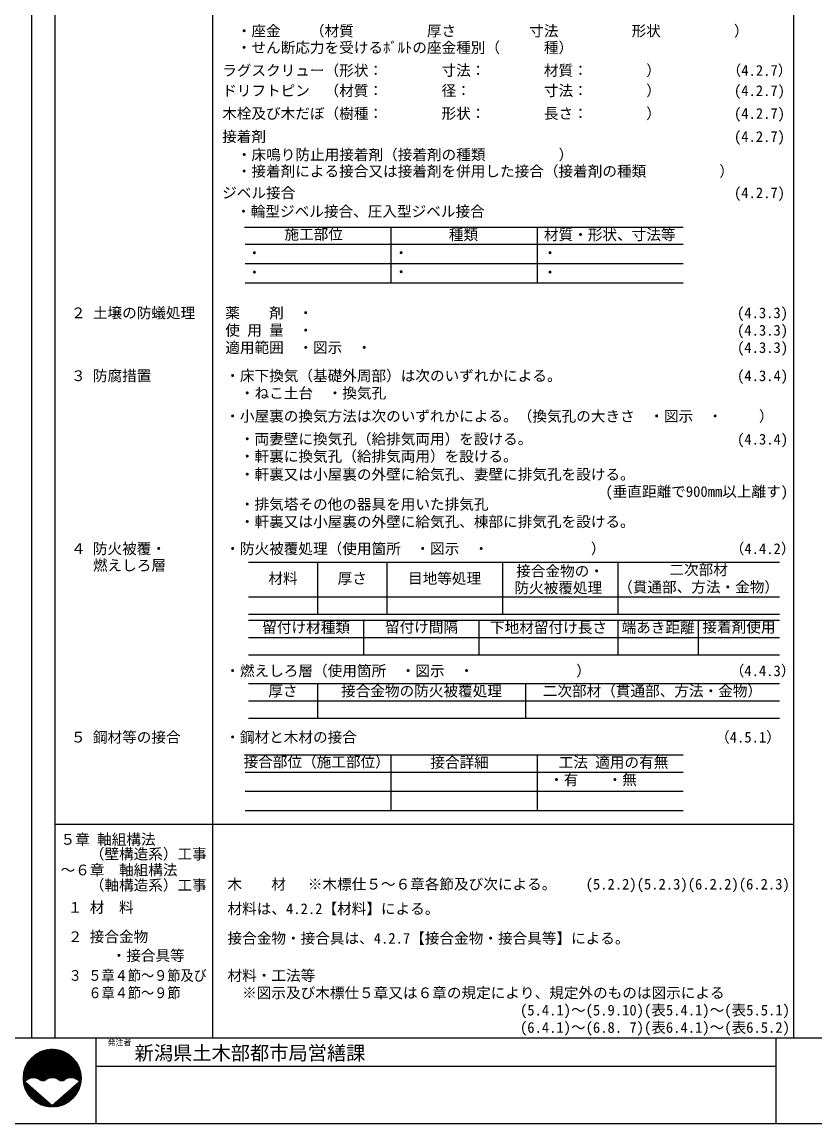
# Model space of a CAD drawing. Units: millimetres on the paper. Extents: x -388 to 614, y -670 to 343.
# Drawn here: x -192.2 to 13.8, y -306.6 to -20.3 of the extents above; entities that cross this region are included whole.
import ezdxf
from ezdxf.enums import TextEntityAlignment as Align

# ---------------------------------------------------------------- set-up
doc = ezdxf.new("R2010")
doc.units = ezdxf.units.MM
for name, color, linetype in [('1-0', 5, 'Continuous'), ('8-0', 7, 'Continuous'), ('8-8', 7, 'Continuous'), ('F-1', 7, 'Continuous')]:
    doc.layers.add(name, color=color, linetype=linetype)
doc.styles.add('ＭＳ ゴシック', font='')
doc.styles.get('ＭＳ ゴシック').set_extended_font_data('MS Gothic')

msp = doc.modelspace()

# ---------------------------------------------------------------- linework, layer by layer
at = {"layer": '1-0', "color": 4}
for p, q in [((-96.384, -73.572), (-96.384, -88.072)), ((-58.384, -73.572), (-58.384, -88.072)), ((-134.246, -83.072), (-20.384, -83.072)), ((-134.246, -88.072), (-20.384, -88.072)), ((-96.384, -210.665), (-96.384, -225.165)), ((-58.384, -210.665), (-58.384, -225.165)), ((-134.246, -220.165), (-20.384, -220.165)), ((-134.246, -225.165), (-20.384, -225.165)), ((-183.746, -228.692), (8.254, -228.692))]:
    msp.add_line(p, q, dxfattribs=at)
at = {"layer": '1-0', "color": 7}
for p, q in [((-387.745, -284.192), (404.254, -284.192)), ((-172.996, -306.608), (-172.996, -284.192)), ((3.754, -306.608), (3.754, -284.192)), ((-172.996, -291.592), (3.754, -291.592)), ((404.254, -306.608), (-387.745, -306.608))]:
    msp.add_line(p, q, dxfattribs=at)
at = {"layer": '1-0'}
for p, q in [((-191.896, -294.7), (-184.387, -287.192)), ((-191.894, -294.84), (-184.247, -287.193)), ((-191.894, -294.558), (-184.529, -287.193)), ((-191.89, -294.978), (-184.109, -287.197)), ((-191.89, -294.412), (-184.675, -287.197)), ((-191.884, -295.113), (-183.974, -287.204)), ((-191.883, -294.264), (-184.823, -287.204)), ((-191.875, -295.246), (-183.842, -287.212)), ((-191.873, -294.112), (-184.975, -287.214)), ((-191.864, -295.376), (-183.711, -287.223)), ((-191.859, -293.957), (-185.13, -287.228)), ((-191.851, -295.505), (-183.582, -287.236)), ((-191.842, -293.799), (-185.289, -287.245)), ((-191.836, -295.631), (-183.456, -287.251)), ((-191.821, -293.636), (-185.451, -287.266)), ((-191.82, -295.756), (-183.331, -287.268)), ((-191.801, -295.879), (-183.209, -287.286)), ((-191.795, -293.469), (-185.619, -287.292)), ((-191.765, -293.297), (-185.79, -287.323)), ((-191.729, -293.12), (-185.968, -287.358)), ((-191.687, -292.937), (-186.151, -287.4)), ((-191.639, -292.747), (-186.34, -287.448)), ((-191.583, -292.55), (-186.538, -287.504)), ((-191.518, -292.343), (-186.744, -287.569)), ((-191.443, -292.127), (-186.96, -287.644)), ((-191.356, -291.898), (-187.189, -287.732)), ((-191.252, -291.653), (-187.434, -287.835)), ((-191.129, -291.388), (-187.699, -287.959)), ((-190.977, -291.094), (-187.993, -288.111)), ((-190.794, -295.013), (-183.088, -287.307)), ((-190.781, -290.757), (-188.33, -288.307)), ((-190.501, -290.337), (-188.751, -288.586)), ((-190.496, -294.856), (-182.968, -287.329)), ((-190.259, -294.761), (-182.851, -287.353)), ((-190.053, -294.697), (-182.735, -287.378)), ((-189.868, -294.653), (-182.62, -287.405)), ((-189.697, -294.623), (-182.507, -287.433)), ((-189.537, -294.605), (-182.396, -287.463)), ((-189.387, -294.596), (-182.286, -287.495)), ((-189.244, -294.595), (-182.177, -287.527)), ((-189.108, -294.6), (-182.07, -287.562)), ((-188.977, -294.611), (-181.964, -287.597)), ((-188.852, -294.627), (-181.859, -287.634)), ((-188.731, -294.647), (-181.756, -287.672)), ((-188.615, -294.672), (-181.653, -287.711)), ((-188.502, -294.701), (-181.552, -287.752)), ((-188.393, -294.734), (-181.453, -287.793)), ((-188.288, -294.77), (-181.354, -287.836)), ((-188.186, -294.809), (-181.257, -287.88)), ((-188.087, -294.851), (-181.161, -287.925)), ((-187.99, -294.897), (-181.065, -287.972)), ((-187.897, -294.945), (-180.971, -288.019)), ((-187.807, -294.996), (-180.879, -288.067)), ((-187.719, -295.049), (-180.787, -288.117)), ((-187.634, -295.105), (-180.696, -288.168)), ((-187.547, -295.161), (-180.606, -288.219)), ((-187.455, -295.21), (-180.518, -288.272)), ((-187.357, -295.253), (-180.43, -288.326)), ((-187.252, -295.29), (-180.343, -288.381)), ((-187.14, -295.319), (-180.258, -288.437)), ((-187.02, -295.34), (-180.173, -288.493)), ((-186.889, -295.351), (-180.089, -288.551)), ((-186.745, -295.349), (-180.007, -288.61)), ((-186.583, -295.328), (-179.925, -288.67)), ((-186.392, -295.278), (-179.844, -288.73)), ((-186.132, -295.16), (-179.765, -288.792)), ((-185.767, -294.935), (-179.686, -288.855)), ((-185.501, -294.811), (-179.608, -288.918)), ((-185.279, -294.731), (-179.531, -288.983)), ((-185.083, -294.676), (-179.455, -289.049)), ((-184.904, -294.639), (-179.381, -289.115)), ((-189.844, -289.537), (-189.55, -289.244)), ((-184.738, -294.614), (-179.306, -289.183)), ((-184.583, -294.6), (-179.233, -289.251)), ((-184.436, -294.595), (-179.161, -289.32)), ((-184.296, -294.596), (-179.09, -289.39)), ((-184.162, -294.604), (-179.02, -289.462)), ((-184.034, -294.617), (-178.951, -289.534)), ((-183.91, -294.635), (-178.882, -289.607)), ((-183.791, -294.657), (-178.815, -289.681)), ((-183.677, -294.684), (-178.749, -289.756)), ((-183.566, -294.714), (-178.683, -289.832)), ((-183.458, -294.748), (-178.619, -289.909)), ((-183.354, -294.786), (-178.555, -289.987)), ((-183.253, -294.826), (-178.492, -290.065)), ((-183.156, -294.87), (-178.431, -290.145)), ((-183.061, -294.917), (-178.37, -290.226)), ((-182.969, -294.966), (-178.31, -290.308)), ((-182.879, -295.018), (-178.252, -290.39)), ((-182.792, -295.073), (-178.194, -290.474)), ((-182.708, -295.13), (-178.137, -290.559)), ((-182.619, -295.182), (-178.081, -290.644)), ((-182.524, -295.229), (-178.027, -290.731)), ((-182.424, -295.27), (-177.973, -290.819)), ((-182.316, -295.303), (-177.92, -290.907)), ((-182.201, -295.329), (-177.869, -290.997)), ((-182.076, -295.346), (-177.818, -291.088)), ((-181.94, -295.352), (-177.769, -291.18)), ((-181.79, -295.342), (-177.72, -291.273)), ((-181.617, -295.312), (-177.673, -291.367)), ((-181.406, -295.242), (-177.626, -291.462)), ((-181.072, -295.049), (-177.581, -291.559)), ((-180.757, -294.875), (-177.537, -291.656)), ((-180.513, -294.773), (-177.495, -291.755)), ((-180.304, -294.705), (-177.453, -291.854)), ((-180.116, -294.659), (-177.413, -291.955)), ((-179.943, -294.627), (-177.373, -292.058)), ((-179.782, -294.607), (-177.335, -292.161)), ((-179.63, -294.597), (-177.299, -292.266)), ((-179.486, -294.594), (-177.263, -292.372)), ((-179.348, -294.598), (-177.229, -292.479)), ((-179.217, -294.609), (-177.197, -292.588)), ((-179.091, -294.624), (-177.165, -292.698)), ((-178.969, -294.644), (-177.136, -292.81)), ((-178.852, -294.668), (-177.107, -292.923)), ((-178.739, -294.696), (-177.08, -293.037)), ((-178.63, -294.728), (-177.055, -293.154)), ((-178.524, -294.764), (-177.031, -293.271)), ((-178.421, -294.803), (-177.009, -293.391)), ((-178.322, -294.845), (-176.989, -293.512)), ((-178.225, -294.889), (-176.97, -293.635)), ((-178.131, -294.937), (-176.954, -293.759)), ((-178.041, -294.988), (-176.939, -293.886)), ((-177.952, -295.041), (-176.926, -294.015)), ((-177.867, -295.097), (-176.915, -294.145)), ((-177.784, -295.155), (-176.907, -294.278)), ((-177.703, -295.216), (-176.901, -294.413)), ((-177.625, -295.279), (-176.897, -294.551)), ((-177.549, -295.345), (-176.896, -294.691)), ((-177.476, -295.413), (-176.897, -294.834)), ((-191.781, -296), (-191.433, -295.652)), ((-191.758, -296.119), (-191.357, -295.718)), ((-191.735, -296.237), (-191.282, -295.783)), ((-191.709, -296.353), (-191.206, -295.849)), ((-191.682, -296.467), (-191.13, -295.915)), ((-191.654, -296.58), (-191.055, -295.981)), ((-191.624, -296.692), (-190.979, -296.047)), ((-191.593, -296.802), (-190.903, -296.112)), ((-191.56, -296.91), (-190.828, -296.178)), ((-191.526, -297.018), (-190.752, -296.244)), ((-191.49, -297.124), (-190.676, -296.31)), ((-191.454, -297.228), (-190.601, -296.376)), ((-191.416, -297.332), (-190.525, -296.441)), ((-191.376, -297.434), (-190.449, -296.507)), ((-191.336, -297.535), (-190.374, -296.573)), ((-191.294, -297.635), (-190.298, -296.639)), ((-191.251, -297.733), (-190.223, -296.704)), ((-191.207, -297.83), (-190.147, -296.77)), ((-191.162, -297.927), (-190.071, -296.836)), ((-191.116, -298.022), (-189.996, -296.902)), ((-191.068, -298.116), (-189.92, -296.968)), ((-191.02, -298.209), (-189.844, -297.033)), ((-190.97, -298.301), (-189.769, -297.099)), ((-190.92, -298.391), (-189.693, -297.165)), ((-190.868, -298.481), (-189.617, -297.231)), ((-190.815, -298.57), (-189.542, -297.296)), ((-190.761, -298.657), (-189.466, -297.362)), ((-190.707, -298.744), (-189.39, -297.428)), ((-190.651, -298.83), (-189.315, -297.494)), ((-190.594, -298.914), (-189.239, -297.56)), ((-190.536, -298.998), (-189.164, -297.625)), ((-190.477, -299.081), (-189.088, -297.691)), ((-184.108, -302.186), (-179.009, -297.087)), ((-183.959, -302.179), (-177.924, -296.144)), ((-183.807, -302.169), (-176.919, -295.28)), ((-183.652, -302.155), (-176.933, -295.435)), ((-183.493, -302.137), (-176.95, -295.594)), ((-183.33, -302.116), (-176.972, -295.757)), ((-183.163, -302.09), (-176.998, -295.925)), ((-182.991, -302.059), (-177.028, -296.097)), ((-182.813, -302.023), (-177.064, -296.274)), ((-182.63, -301.981), (-177.106, -296.458)), ((-182.44, -301.932), (-177.155, -296.648)), ((-182.242, -301.876), (-177.211, -296.846)), ((-182.035, -301.811), (-177.277, -297.052)), ((-181.818, -301.735), (-177.352, -297.269)), ((-181.588, -301.646), (-177.441, -297.499)), ((-177.405, -295.484), (-176.901, -294.98)), ((-177.337, -295.557), (-176.908, -295.128)), ((-190.418, -299.162), (-189.012, -297.757)), ((-190.357, -299.243), (-188.937, -297.823)), ((-190.295, -299.323), (-188.861, -297.888)), ((-190.232, -299.401), (-188.785, -297.954)), ((-190.169, -299.479), (-188.71, -298.02)), ((-190.104, -299.556), (-188.634, -298.086)), ((-190.039, -299.632), (-188.558, -298.152)), ((-189.972, -299.707), (-188.483, -298.217)), ((-189.905, -299.781), (-188.407, -298.283)), ((-189.836, -299.854), (-188.332, -298.349)), ((-189.767, -299.926), (-188.256, -298.415)), ((-189.697, -299.997), (-188.18, -298.48)), ((-189.626, -300.067), (-188.105, -298.546)), ((-189.553, -300.137), (-188.029, -298.612)), ((-189.48, -300.205), (-187.953, -298.678)), ((-189.406, -300.272), (-187.878, -298.744)), ((-189.331, -300.339), (-187.802, -298.809)), ((-189.255, -300.404), (-187.726, -298.875)), ((-189.179, -300.469), (-187.651, -298.941)), ((-189.101, -300.532), (-187.575, -299.007)), ((-189.022, -300.595), (-187.499, -299.072)), ((-188.942, -300.657), (-187.424, -299.138)), ((-188.861, -300.717), (-187.348, -299.204)), ((-188.78, -300.777), (-187.273, -299.27)), ((-188.697, -300.836), (-187.197, -299.336)), ((-188.613, -300.893), (-187.121, -299.401)), ((-188.529, -300.95), (-187.046, -299.467)), ((-188.443, -301.006), (-186.97, -299.533)), ((-188.356, -301.061), (-186.894, -299.599)), ((-188.269, -301.114), (-186.819, -299.665)), ((-188.18, -301.167), (-186.743, -299.73)), ((-188.09, -301.219), (-186.667, -299.796)), ((-187.999, -301.269), (-186.592, -299.862)), ((-187.907, -301.319), (-186.516, -299.928)), ((-187.814, -301.367), (-186.44, -299.993)), ((-187.72, -301.415), (-186.365, -300.059)), ((-187.625, -301.461), (-186.289, -300.125)), ((-187.529, -301.506), (-186.214, -300.191)), ((-187.431, -301.55), (-186.138, -300.257)), ((-187.333, -301.593), (-186.062, -300.322)), ((-187.233, -301.634), (-185.987, -300.388)), ((-187.132, -301.675), (-185.911, -300.454)), ((-187.03, -301.714), (-185.835, -300.52)), ((-186.926, -301.752), (-185.76, -300.585)), ((-184.536, -302.19), (-182.263, -299.917)), ((-184.396, -302.192), (-181.178, -298.974)), ((-184.253, -302.19), (-180.094, -298.031)), ((-181.342, -301.542), (-177.545, -297.745)), ((-181.076, -301.417), (-177.67, -298.011)), ((-180.78, -301.263), (-177.824, -298.307)), ((-180.44, -301.064), (-178.024, -298.648)), ((-180.012, -300.777), (-178.31, -299.076)), ((-186.821, -301.789), (-185.684, -300.651)), ((-186.715, -301.824), (-185.608, -300.717)), ((-186.608, -301.858), (-185.533, -300.783)), ((-186.499, -301.891), (-185.457, -300.849)), ((-186.389, -301.922), (-185.382, -300.914)), ((-186.277, -301.952), (-185.306, -300.98)), ((-186.164, -301.98), (-185.23, -301.046)), ((-186.05, -302.007), (-185.155, -301.112)), ((-185.934, -302.032), (-185.079, -301.177)), ((-185.816, -302.056), (-185.003, -301.243)), ((-185.697, -302.078), (-184.928, -301.309)), ((-185.576, -302.098), (-184.852, -301.375)), ((-185.453, -302.117), (-184.776, -301.441)), ((-185.328, -302.134), (-184.701, -301.506)), ((-185.201, -302.148), (-184.625, -301.572)), ((-185.073, -302.161), (-184.549, -301.638)), ((-184.942, -302.172), (-184.474, -301.704)), ((-184.809, -302.18), (-184.398, -301.769)), ((-184.674, -302.187), (-183.348, -300.861))]:
    msp.add_line(p, q, dxfattribs=at)
msp.add_lwpolyline([(-191.493, -295.6), (-184.396, -301.772), (-177.298, -295.6)], dxfattribs=at)
msp.add_circle((-184.396, -294.692), 7.5, dxfattribs=at)
for centre, radius, start, end in [((-189.286, -297.519), 2.925, 54.9904, 138.98872), ((-184.396, -297.519), 2.925, 54.9904, 123.80286), ((-179.506, -297.519), 2.925, 41.01126, 123.80286), ((-186.841, -293.949), 1.403, 236.8522, 305.66466), ((-181.951, -293.949), 1.403, 236.8522, 305.66466)]:
    msp.add_arc(centre, radius, start, end, dxfattribs=at)
at = {"layer": '8-0'}
for p, q in [((-189.746, 263.308), (-189.746, -284.192)), ((8.254, 263.308), (8.254, -284.192))]:
    msp.add_line(p, q, dxfattribs=at)
at = {"layer": '8-0', "color": 4}
for p, q in [((-183.746, 263.308), (-183.746, -284.192)), ((-142.746, 263.308), (-142.746, -284.192))]:
    msp.add_line(p, q, dxfattribs=at)
at = {"layer": '8-8', "color": 4}
for p, q in [((-134.384, -73.572), (-20.384, -73.572)), ((-134.246, -78.072), (-20.384, -78.072)), ((-133.412, -160.691), (4.588, -160.691)), ((-115.412, -160.691), (-115.412, -174.191)), ((-97.412, -160.691), (-97.412, -174.191)), ((-67.412, -160.691), (-67.412, -174.191)), ((-37.412, -160.691), (-37.412, -174.191)), ((-133.412, -169.691), (4.588, -169.691)), ((-133.412, -174.191), (4.588, -174.191)), ((-133.412, -175.691), (4.588, -175.691)), ((-103.412, -184.691), (-103.412, -175.691)), ((-73.412, -184.691), (-73.412, -175.691)), ((-37.412, -175.691), (-37.412, -184.691)), ((-16.412, -184.691), (-16.412, -175.691)), ((-133.412, -180.191), (4.588, -180.191)), ((-133.412, -184.691), (4.588, -184.691)), ((-133.412, -192.191), (4.588, -192.191)), ((-115.412, -192.191), (-115.412, -201.191)), ((-61.412, -192.191), (-61.412, -201.191)), ((-133.412, -196.691), (4.588, -196.691)), ((-133.412, -201.191), (4.588, -201.191)), ((-134.384, -210.665), (-20.384, -210.665)), ((-134.246, -215.165), (-20.384, -215.165))]:
    msp.add_line(p, q, dxfattribs=at)

# ---------------------------------------------------------------- texts
at = {"layer": '1-0', "color": 7, "style": 'ＭＳ ゴシック'}
for s, height, p in [('・', 2.786, (-133.759, -82.525)), ('・', 2.786, (-95.615, -82.525)), ('・', 2.786, (-56.92, -82.525)), ('・', 2.786, (-133.759, -87.549)), ('・', 2.786, (-95.615, -87.474)), ('・', 2.786, (-56.92, -87.549)), ('・有\u3000\u3000・無', 2.786, (-55.252, -219.4)), ('発注者', 1.466, (-169.996, -286.592)), ('新潟県土木部都市局営繕課', 3.666, (-162.996, -291.092))]:
    msp.add_text(s, height=height, dxfattribs=at).set_placement(p, align=Align.BOTTOM_LEFT)
at = {"layer": '8-0', "style": 'ＭＳ ゴシック'}
for s, p in [('\u3000・座金\u3000\u3000（材質\u3000\u3000\u3000\u3000\u3000厚さ\u3000\u3000\u3000\u3000\u3000寸法\u3000\u3000\u3000\u3000\u3000形状\u3000\u3000\u3000\u3000\u3000）', (-140.217, -24.859)), ('\u3000・せん断応力を受けるﾎﾞﾙﾄの座金種別（\u3000\u3000\u3000種）', (-140.217, -29.174)), ('ラグスクリュー（形状：\u3000\u3000\u3000\u3000寸法：\u3000\u3000\u3000\u3000材質：\u3000\u3000\u3000\u3000）\u3000\u3000\u3000\u3000 （4.2.7）', (-140.217, -35.114)), ('ドリフトピン\u3000（材質：\u3000\u3000\u3000\u3000径：\u3000\u3000\u3000\u3000\u3000寸法：\u3000\u3000\u3000\u3000） \u3000\u3000\u3000 \u3000(4.2.7)', (-140.217, -40.368)), ('木栓及び木だぼ（樹種：\u3000\u3000\u3000\u3000形状：\u3000\u3000\u3000\u3000長さ：\u3000\u3000\u3000\u3000）\u3000\u3000\u3000\u3000\u3000(4.2.7)', (-140.217, -46.299)), ('接着剤\u3000\u3000\u3000\u3000\u3000\u3000\u3000\u3000\u3000\u3000\u3000\u3000\u3000\u3000\u3000\u3000\u3000\u3000\u3000\u3000\u3000\u3000\u3000\u3000\u3000\u3000\u3000\u3000 \u3000\u3000\u3000 (4.2.7)', (-140.217, -52.299)), ('\u3000・床鳴り防止用接着剤（接着剤の種類\u3000\u3000\u3000\u3000\u3000）', (-140.2, -57.016)), ('\u3000・接着剤による接合又は接着剤を併用した接合（接着剤の種類\u3000\u3000\u3000\u3000\u3000）', (-140.217, -61.299)), ('ジベル接合\u3000\u3000\u3000\u3000\u3000\u3000\u3000\u3000\u3000\u3000\u3000\u3000\u3000\u3000\u3000\u3000\u3000\u3000\u3000\u3000\u3000\u3000\u3000\u3000\u3000\u3000\u3000\u3000\u3000\u3000(4.2.7)', (-140.217, -66.912)), ('\u3000・輪型ジベル接合、圧入型ジベル接合', (-140.384, -71.736)), (' ２ 土壌の防蟻処理', (-181.412, -98.105)), ('使 用 量\u3000・\u3000\u3000\u3000\u3000\u3000\u3000\u3000\u3000\u3000\u3000\u3000\u3000\u3000\u3000\u3000\u3000\u3000\u3000\u3000\u3000\u3000\u3000\u3000\u3000\u3000\u3000\u3000\u3000\u3000(4.3.3)', (-139.412, -102.627)), ('適用範囲\u3000・図示\u3000・\u3000\u3000\u3000\u3000\u3000\u3000\u3000\u3000\u3000\u3000\u3000\u3000\u3000\u3000\u3000\u3000\u3000\u3000\u3000\u3000\u3000\u3000\u3000\u3000\u3000(4.3.3)', (-139.412, -107.121)), (' ３ 防腐措置', (-181.412, -114.442)), ('・床下換気（基礎外周部）は次のいずれかによる。\u3000\u3000\u3000\u3000\u3000\u3000\u3000\u3000\u3000\u3000\u3000\u3000(4.3.4)', (-139.412, -114.442)), ('\u3000・ねこ土台\u3000・換気孔', (-139.412, -118.942)), ('・小屋裏の換気方法は次のいずれかによる。（換気孔の大きさ\u3000・図示\u3000・\u3000\u3000 ）', (-139.412, -124.942)), ('\u3000・両妻壁に換気孔（給排気両用）を設ける。', (-139.412, -130.874)), ('\u3000\u3000\u3000\u3000\u3000\u3000\u3000\u3000\u3000\u3000\u3000\u3000\u3000\u3000\u3000\u3000\u3000\u3000\u3000\u3000\u3000\u3000\u3000\u3000\u3000\u3000\u3000\u3000\u3000\u3000\u3000\u3000\u3000\u3000\u3000(4.3.4)', (-139.412, -130.942)), ('\u3000・軒裏に換気孔（給排気両用）を設ける。', (-139.412, -135.374)), ('\u3000・軒裏又は小屋裏の外壁に給気孔、妻壁に排気孔を設ける。', (-139.412, -140.068)), ('\u3000・排気塔その他の器具を用いた排気孔', (-139.412, -147.828)), ('\u3000・軒裏又は小屋裏の外壁に給気孔、棟部に排気孔を設ける。', (-139.412, -152.361)), (' ４ 防火被覆・\u3000', (-181.412, -159.372)), ('・防火被覆処理（使用箇所\u3000・図示\u3000・\u3000\u3000\u3000\u3000\u3000\u3000\u3000）\u3000\u3000\u3000\u3000\u3000\u3000\u3000\u3000 （4.4.2）', (-139.412, -159.372)), ('\u3000\u3000燃えしろ層', (-181.412, -163.691)), ('・燃えしろ層（使用箇所\u3000・図示\u3000・\u3000\u3000\u3000\u3000\u3000\u3000\u3000）\u3000\u3000\u3000\u3000\u3000\u3000\u3000\u3000\u3000 （4.4.3）', (-139.412, -191.091)), (' ５ 鋼材等の接合', (-181.412, -208.348)), ('・鋼材と木材の接合\u3000\u3000\u3000\u3000\u3000\u3000\u3000\u3000\u3000\u3000\u3000\u3000\u3000\u3000\u3000\u3000\u3000\u3000\u3000\u3000\u3000\u3000\u3000\u3000 （4.5.1）', (-139.412, -208.348)), ('５章 軸組構法', (-182.227, -234.904)), ('\u3000\u3000（壁構造系）工事', (-182.227, -238.691)), ('～６章\u3000軸組構法', (-182.227, -242.854)), ('\u3000\u3000（軸構造系）工事', (-182.227, -246.78)), ('木\u3000\u3000材\u3000 ※木標仕５～６章各節及び次による。\u3000  (5.2.2)(5.2.3)(6.2.2)(6.2.3)', (-138.855, -246.53)), (' １ 材\u3000料', (-182.217, -252.565)), ('材料は、4.2.2【材料】による。', (-138.834, -252.909)), (' ２ 接合金物', (-182.217, -260.188)), ('接合金物・接合具は、4.2.7【接合金物・接合具等】による。', (-138.834, -260.591)), ('       ・接合具等', (-182.217, -265.072)), ('材料・工法等', (-138.834, -270.258)), ('\u3000※図示及び木標仕５章又は６章の規定により、規定外のものは図示による', (-138.834, -274.758)), ('\u3000\u3000\u3000\u3000\u3000\u3000\u3000\u3000\u3000\u3000\u3000\u3000\u3000\u3000\u3000\u3000\u3000\u3000\u3000\u3000(5.4.1)～(5.9.10)(表5.4.1)～(表5.5.1)', (-138.834, -279.258)), ('\u3000\u3000\u3000\u3000\u3000\u3000\u3000\u3000\u3000\u3000\u3000\u3000\u3000\u3000\u3000\u3000\u3000\u3000\u3000\u3000(6.4.1)～(6.8. 7)(表6.4.1)～(表6.5.2)', (-138.834, -283.758))]:
    msp.add_text(s, height=2.786, dxfattribs=at).set_placement(p, align=Align.BOTTOM_LEFT)
at = {"layer": '8-0', "style": 'ＭＳ ゴシック', "width": 0.9}
for s, p in [(' ３ ５章４節～９節及び', (-181.831, -270.258)), ('\u3000\u3000６章４節～９節', (-181.831, -274.758))]:
    msp.add_text(s, height=2.786, dxfattribs=at).set_placement(p, align=Align.BOTTOM_LEFT)
at = {"layer": '8-8', "style": 'ＭＳ ゴシック'}
for s, p in [('施工部位', (-124.037, -77.667)), ('種類', (-81.317, -77.801)), ('材質・形状、寸法等', (-56.597, -77.801)), ('薬  \u3000剤\u3000・\u3000\u3000\u3000\u3000\u3000\u3000\u3000\u3000\u3000\u3000\u3000\u3000\u3000\u3000\u3000\u3000\u3000\u3000\u3000\u3000\u3000 \u3000\u3000\u3000\u3000\u3000 \u3000\u3000(4.3.3)', (-139.412, -98.105)), ('材料', (-128.212, -167.091)), ('目地等処理', (-91.912, -167.091)), ('接合金物の・', (-63.812, -165.191)), ('二次部材', (-24.012, -164.841)), ('厚さ', (-110.212, -167.091)), ('防火被覆処理', (-64.267, -169.518)), ('（貫通部、方法・金物）', (-37.312, -169.341)), ('留付け材種類', (-129.812, -179.83)), ('留付け間隔', (-97.912, -179.754)), ('下地材留付け長さ', (-70.612, -179.865)), ('端あき距離', (-36.412, -179.83)), ('接着剤使用', (-15.412, -179.754)), ('厚さ', (-128.212, -196.341)), ('接合金物の防火被覆処理', (-109.312, -196.341)), ('二次部材（貫通部、方法・金物）', (-56.912, -196.341)), ('接合部位（施工部位）', (-134.66, -214.76)), ('接合詳細', (-86.126, -214.893)), ('工法 適用の有無', (-52.765, -214.893))]:
    msp.add_text(s, height=2.786, dxfattribs=at).set_placement(p, align=Align.BOTTOM_LEFT)
at = {"layer": 'F-1', "style": 'ＭＳ ゴシック'}
msp.add_text('(垂直距離で900mm以上離す)', height=2.786, dxfattribs=at).set_placement((-40.622, -144.524), align=Align.BOTTOM_LEFT)

doc.saveas('drawing.dxf')
